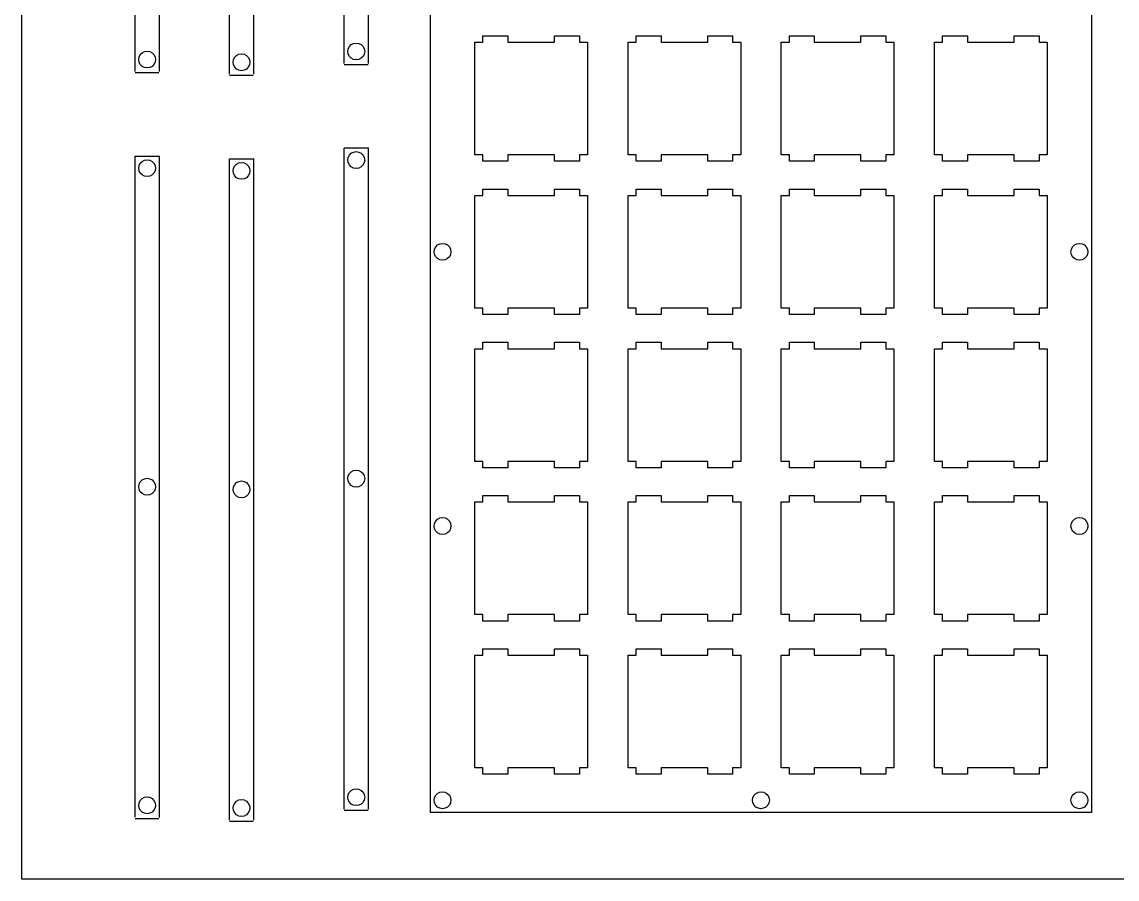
# Model space of a CAD drawing. Header units: inches. Extents: x 1582 to 2232, y 464 to 864.
# Drawn here: x 1732.9 to 1869.1, y 464 to 570.5 of the extents above; entities that cross this region are included whole.
import ezdxf

# ---------------------------------------------------------------- set-up
doc = ezdxf.new("R2010")
doc.units = ezdxf.units.IN
doc.header["$MEASUREMENT"] = 0

msp = doc.modelspace()

# ---------------------------------------------------------------- linework, layer by layer
at = {"color": 0}
for p, q in [((1773.03, 565.33), (1773.03, 647.53)), ((1747.02, 564.32), (1747.02, 646.52)), ((1758.75, 563.99), (1758.75, 646.19)), ((1783.75, 472.25), (1783.75, 611.6)), ((1865.95, 611.6), (1865.95, 472.25)), ((1789.28, 553.98), (1789.28, 567.98)), ((1789.28, 567.98), (1790.28, 567.98)), ((1790.28, 567.98), (1790.28, 568.78)), ((1790.28, 568.78), (1793.38, 568.78)), ((1793.38, 568.78), (1793.38, 567.98)), ((1793.38, 567.98), (1799.18, 567.98)), ((1799.18, 567.98), (1799.18, 568.78)), ((1799.18, 568.78), (1802.28, 568.78)), ((1802.28, 568.78), (1802.28, 567.98)), ((1802.28, 567.98), (1803.28, 567.98)), ((1803.28, 567.98), (1803.28, 553.98)), ((1808.33, 553.98), (1808.33, 567.98)), ((1808.33, 567.98), (1809.33, 567.98)), ((1809.33, 567.98), (1809.33, 568.78)), ((1809.33, 568.78), (1812.43, 568.78)), ((1812.43, 568.78), (1812.43, 567.98)), ((1812.43, 567.98), (1818.23, 567.98)), ((1818.23, 567.98), (1818.23, 568.78)), ((1818.23, 568.78), (1821.33, 568.78)), ((1821.33, 568.78), (1821.33, 567.98)), ((1821.33, 567.98), (1822.33, 567.98)), ((1822.33, 567.98), (1822.33, 553.98)), ((1827.38, 553.98), (1827.38, 567.98)), ((1827.38, 567.98), (1828.38, 567.98)), ((1828.38, 567.98), (1828.38, 568.78)), ((1828.38, 568.78), (1831.48, 568.78)), ((1831.48, 568.78), (1831.48, 567.98)), ((1831.48, 567.98), (1837.28, 567.98)), ((1837.28, 567.98), (1837.28, 568.78)), ((1837.28, 568.78), (1840.38, 568.78)), ((1840.38, 568.78), (1840.38, 567.98)), ((1840.38, 567.98), (1841.38, 567.98)), ((1841.38, 567.98), (1841.38, 553.98)), ((1846.43, 553.98), (1846.43, 567.98)), ((1846.43, 567.98), (1847.43, 567.98)), ((1847.43, 567.98), (1847.43, 568.78)), ((1847.43, 568.78), (1850.53, 568.78)), ((1850.53, 568.78), (1850.53, 567.98)), ((1850.53, 567.98), (1856.33, 567.98)), ((1856.33, 567.98), (1856.33, 568.78)), ((1856.33, 568.78), (1859.43, 568.78)), ((1859.43, 568.78), (1859.43, 567.98)), ((1859.43, 567.98), (1860.43, 567.98)), ((1860.43, 567.98), (1860.43, 553.98)), ((1747.67, 566.44), (1747.9, 566.67)), ((1747.9, 566.67), (1748.2, 566.82)), ((1748.2, 566.82), (1748.52, 566.87)), ((1748.52, 566.87), (1748.85, 566.82)), ((1748.85, 566.82), (1749.14, 566.67)), ((1749.14, 566.67), (1749.37, 566.44)), ((1773.48, 566.83), (1773.53, 567.16)), ((1773.53, 566.51), (1773.48, 566.83)), ((1773.53, 567.16), (1773.68, 567.45)), ((1773.68, 567.45), (1773.91, 567.68)), ((1773.91, 567.68), (1774.2, 567.83)), ((1774.2, 567.83), (1774.53, 567.88)), ((1774.53, 567.88), (1774.85, 567.83)), ((1774.85, 567.83), (1775.14, 567.68)), ((1775.14, 567.68), (1775.37, 567.45)), ((1775.37, 567.45), (1775.52, 567.16)), ((1775.52, 567.16), (1775.57, 566.83)), ((1775.57, 566.83), (1775.52, 566.51)), ((1747.47, 565.82), (1747.52, 566.15)), ((1747.52, 565.5), (1747.47, 565.82)), ((1747.52, 566.15), (1747.67, 566.44)), ((1747.67, 565.21), (1747.52, 565.5)), ((1749.37, 566.44), (1749.52, 566.15)), ((1749.52, 565.5), (1749.37, 565.21)), ((1749.52, 566.15), (1749.57, 565.82)), ((1749.57, 565.82), (1749.52, 565.5)), ((1759.21, 565.49), (1759.26, 565.82)), ((1759.26, 565.17), (1759.21, 565.49)), ((1759.26, 565.82), (1759.41, 566.11)), ((1759.41, 566.11), (1759.64, 566.34)), ((1759.64, 566.34), (1759.93, 566.49)), ((1759.93, 566.49), (1760.26, 566.54)), ((1760.26, 566.54), (1760.58, 566.49)), ((1760.58, 566.49), (1760.87, 566.34)), ((1760.87, 566.34), (1761.1, 566.11)), ((1761.1, 566.11), (1761.25, 565.82)), ((1761.25, 565.82), (1761.3, 565.49)), ((1761.3, 565.49), (1761.25, 565.17)), ((1773.68, 566.22), (1773.53, 566.51)), ((1773.91, 565.98), (1773.68, 566.22)), ((1774.2, 565.83), (1773.91, 565.98)), ((1774.53, 565.78), (1774.2, 565.83)), ((1774.85, 565.83), (1774.53, 565.78)), ((1775.14, 565.98), (1774.85, 565.83)), ((1775.37, 566.22), (1775.14, 565.98)), ((1775.52, 566.51), (1775.37, 566.22)), ((1747.9, 564.98), (1747.67, 565.21)), ((1748.2, 564.83), (1747.9, 564.98)), ((1748.52, 564.78), (1748.2, 564.83)), ((1748.85, 564.83), (1748.52, 564.78)), ((1749.14, 564.98), (1748.85, 564.83)), ((1749.37, 565.21), (1749.14, 564.98)), ((1759.41, 564.87), (1759.26, 565.17)), ((1759.64, 564.64), (1759.41, 564.87)), ((1759.93, 564.49), (1759.64, 564.64)), ((1760.26, 564.44), (1759.93, 564.49)), ((1760.58, 564.49), (1760.26, 564.44)), ((1760.87, 564.64), (1760.58, 564.49)), ((1761.1, 564.87), (1760.87, 564.64)), ((1761.25, 565.17), (1761.1, 564.87)), ((1773.03, 472.63), (1773.03, 554.83)), ((1773.91, 554.18), (1774.2, 554.33)), ((1774.2, 554.33), (1774.53, 554.38)), ((1774.53, 554.38), (1774.85, 554.33)), ((1774.85, 554.33), (1775.14, 554.18)), ((1747.02, 471.63), (1747.02, 553.83)), ((1747.67, 552.94), (1747.9, 553.17)), ((1747.9, 553.17), (1748.2, 553.32)), ((1748.2, 553.32), (1748.52, 553.37)), ((1748.52, 553.37), (1748.85, 553.32)), ((1748.85, 553.32), (1749.14, 553.17)), ((1749.14, 553.17), (1749.37, 552.94)), ((1758.75, 471.29), (1758.75, 553.49)), ((1759.64, 552.84), (1759.93, 552.99)), ((1759.93, 552.99), (1760.26, 553.04)), ((1760.26, 553.04), (1760.58, 552.99)), ((1760.58, 552.99), (1760.87, 552.84)), ((1773.48, 553.33), (1773.53, 553.66)), ((1773.53, 553.01), (1773.48, 553.33)), ((1773.53, 553.66), (1773.68, 553.95)), ((1773.68, 552.72), (1773.53, 553.01)), ((1773.68, 553.95), (1773.91, 554.18)), ((1775.14, 554.18), (1775.37, 553.95)), ((1775.37, 553.95), (1775.52, 553.66)), ((1775.52, 553.01), (1775.37, 552.72)), ((1775.52, 553.66), (1775.57, 553.33)), ((1775.57, 553.33), (1775.52, 553.01)), ((1790.28, 553.98), (1789.28, 553.98)), ((1790.28, 553.18), (1790.28, 553.98)), ((1793.38, 553.18), (1790.28, 553.18)), ((1799.18, 553.98), (1793.38, 553.98)), ((1793.38, 553.98), (1793.38, 553.18)), ((1799.18, 553.18), (1799.18, 553.98)), ((1802.28, 553.18), (1799.18, 553.18)), ((1803.28, 553.98), (1802.28, 553.98)), ((1802.28, 553.98), (1802.28, 553.18)), ((1809.33, 553.98), (1808.33, 553.98)), ((1809.33, 553.18), (1809.33, 553.98)), ((1812.43, 553.18), (1809.33, 553.18)), ((1818.23, 553.98), (1812.43, 553.98)), ((1812.43, 553.98), (1812.43, 553.18)), ((1818.23, 553.18), (1818.23, 553.98)), ((1821.33, 553.18), (1818.23, 553.18)), ((1822.33, 553.98), (1821.33, 553.98)), ((1821.33, 553.98), (1821.33, 553.18)), ((1828.38, 553.98), (1827.38, 553.98)), ((1828.38, 553.18), (1828.38, 553.98)), ((1831.48, 553.18), (1828.38, 553.18)), ((1837.28, 553.98), (1831.48, 553.98)), ((1831.48, 553.98), (1831.48, 553.18)), ((1837.28, 553.18), (1837.28, 553.98)), ((1840.38, 553.18), (1837.28, 553.18)), ((1841.38, 553.98), (1840.38, 553.98)), ((1840.38, 553.98), (1840.38, 553.18)), ((1847.43, 553.98), (1846.43, 553.98)), ((1847.43, 553.18), (1847.43, 553.98)), ((1850.53, 553.18), (1847.43, 553.18)), ((1856.33, 553.98), (1850.53, 553.98)), ((1850.53, 553.98), (1850.53, 553.18)), ((1856.33, 553.18), (1856.33, 553.98)), ((1859.43, 553.18), (1856.33, 553.18)), ((1860.43, 553.98), (1859.43, 553.98)), ((1859.43, 553.98), (1859.43, 553.18)), ((1747.47, 552.32), (1747.52, 552.65)), ((1747.52, 552), (1747.47, 552.32)), ((1747.52, 552.65), (1747.67, 552.94)), ((1747.67, 551.71), (1747.52, 552)), ((1747.9, 551.48), (1747.67, 551.71)), ((1749.37, 551.71), (1749.14, 551.48)), ((1749.37, 552.94), (1749.52, 552.65)), ((1749.52, 552), (1749.37, 551.71)), ((1749.52, 552.65), (1749.57, 552.32)), ((1749.57, 552.32), (1749.52, 552)), ((1759.21, 551.99), (1759.26, 552.32)), ((1759.26, 551.67), (1759.21, 551.99)), ((1759.26, 552.32), (1759.41, 552.61)), ((1759.41, 551.37), (1759.26, 551.67)), ((1759.41, 552.61), (1759.64, 552.84)), ((1760.87, 552.84), (1761.1, 552.61)), ((1761.1, 552.61), (1761.25, 552.32)), ((1761.25, 551.67), (1761.1, 551.37)), ((1761.25, 552.32), (1761.3, 551.99)), ((1761.3, 551.99), (1761.25, 551.67)), ((1773.91, 552.48), (1773.68, 552.72)), ((1774.2, 552.33), (1773.91, 552.48)), ((1774.53, 552.28), (1774.2, 552.33)), ((1774.85, 552.33), (1774.53, 552.28)), ((1775.14, 552.48), (1774.85, 552.33)), ((1775.37, 552.72), (1775.14, 552.48)), ((1748.2, 551.33), (1747.9, 551.48)), ((1748.52, 551.28), (1748.2, 551.33)), ((1748.85, 551.33), (1748.52, 551.28)), ((1749.14, 551.48), (1748.85, 551.33)), ((1759.64, 551.14), (1759.41, 551.37)), ((1759.93, 550.99), (1759.64, 551.14)), ((1760.26, 550.94), (1759.93, 550.99)), ((1760.58, 550.99), (1760.26, 550.94)), ((1760.87, 551.14), (1760.58, 550.99)), ((1761.1, 551.37), (1760.87, 551.14)), ((1789.28, 534.93), (1789.28, 548.93)), ((1789.28, 548.93), (1790.28, 548.93)), ((1790.28, 548.93), (1790.28, 549.73)), ((1790.28, 549.73), (1793.38, 549.73)), ((1793.38, 549.73), (1793.38, 548.93)), ((1793.38, 548.93), (1799.18, 548.93)), ((1799.18, 548.93), (1799.18, 549.73)), ((1799.18, 549.73), (1802.28, 549.73)), ((1802.28, 549.73), (1802.28, 548.93)), ((1802.28, 548.93), (1803.28, 548.93)), ((1803.28, 548.93), (1803.28, 534.93)), ((1808.33, 534.93), (1808.33, 548.93)), ((1808.33, 548.93), (1809.33, 548.93)), ((1809.33, 548.93), (1809.33, 549.73)), ((1809.33, 549.73), (1812.43, 549.73)), ((1812.43, 549.73), (1812.43, 548.93)), ((1812.43, 548.93), (1818.23, 548.93)), ((1818.23, 548.93), (1818.23, 549.73)), ((1818.23, 549.73), (1821.33, 549.73)), ((1821.33, 549.73), (1821.33, 548.93)), ((1821.33, 548.93), (1822.33, 548.93)), ((1822.33, 548.93), (1822.33, 534.93)), ((1827.38, 534.93), (1827.38, 548.93)), ((1827.38, 548.93), (1828.38, 548.93)), ((1828.38, 548.93), (1828.38, 549.73)), ((1828.38, 549.73), (1831.48, 549.73)), ((1831.48, 549.73), (1831.48, 548.93)), ((1831.48, 548.93), (1837.28, 548.93)), ((1837.28, 548.93), (1837.28, 549.73)), ((1837.28, 549.73), (1840.38, 549.73)), ((1840.38, 549.73), (1840.38, 548.93)), ((1840.38, 548.93), (1841.38, 548.93)), ((1841.38, 548.93), (1841.38, 534.93)), ((1846.43, 534.93), (1846.43, 548.93)), ((1846.43, 548.93), (1847.43, 548.93)), ((1847.43, 548.93), (1847.43, 549.73)), ((1847.43, 549.73), (1850.53, 549.73)), ((1850.53, 549.73), (1850.53, 548.93)), ((1850.53, 548.93), (1856.33, 548.93)), ((1856.33, 548.93), (1856.33, 549.73)), ((1856.33, 549.73), (1859.43, 549.73)), ((1859.43, 549.73), (1859.43, 548.93)), ((1859.43, 548.93), (1860.43, 548.93)), ((1860.43, 548.93), (1860.43, 534.93)), ((1784.2, 541.93), (1784.25, 542.25)), ((1784.25, 542.25), (1784.4, 542.55)), ((1784.4, 542.55), (1784.63, 542.78)), ((1784.63, 542.78), (1784.93, 542.93)), ((1784.93, 542.93), (1785.25, 542.98)), ((1785.25, 542.98), (1785.58, 542.93)), ((1785.58, 542.93), (1785.87, 542.78)), ((1785.87, 542.78), (1786.1, 542.55)), ((1786.1, 542.55), (1786.25, 542.25)), ((1786.25, 542.25), (1786.3, 541.93)), ((1863.4, 541.93), (1863.45, 542.25)), ((1863.45, 542.25), (1863.6, 542.55)), ((1863.6, 542.55), (1863.83, 542.78)), ((1863.83, 542.78), (1864.13, 542.93)), ((1864.13, 542.93), (1864.45, 542.98)), ((1864.45, 542.98), (1864.78, 542.93)), ((1864.78, 542.93), (1865.07, 542.78)), ((1865.07, 542.78), (1865.3, 542.55)), ((1865.3, 542.55), (1865.45, 542.25)), ((1865.45, 542.25), (1865.5, 541.93)), ((1784.25, 541.61), (1784.2, 541.93)), ((1784.4, 541.31), (1784.25, 541.61)), ((1784.63, 541.08), (1784.4, 541.31)), ((1784.93, 540.93), (1784.63, 541.08)), ((1785.25, 540.88), (1784.93, 540.93)), ((1785.58, 540.93), (1785.25, 540.88)), ((1785.87, 541.08), (1785.58, 540.93)), ((1786.1, 541.31), (1785.87, 541.08)), ((1786.25, 541.61), (1786.1, 541.31)), ((1786.3, 541.93), (1786.25, 541.61)), ((1863.45, 541.61), (1863.4, 541.93)), ((1863.6, 541.31), (1863.45, 541.61)), ((1863.83, 541.08), (1863.6, 541.31)), ((1864.13, 540.93), (1863.83, 541.08)), ((1864.45, 540.88), (1864.13, 540.93)), ((1864.78, 540.93), (1864.45, 540.88)), ((1865.07, 541.08), (1864.78, 540.93)), ((1865.3, 541.31), (1865.07, 541.08)), ((1865.45, 541.61), (1865.3, 541.31)), ((1865.5, 541.93), (1865.45, 541.61)), ((1790.28, 534.93), (1789.28, 534.93)), ((1790.28, 534.13), (1790.28, 534.93)), ((1793.38, 534.13), (1790.28, 534.13)), ((1799.18, 534.93), (1793.38, 534.93)), ((1793.38, 534.93), (1793.38, 534.13)), ((1799.18, 534.13), (1799.18, 534.93)), ((1802.28, 534.13), (1799.18, 534.13)), ((1803.28, 534.93), (1802.28, 534.93)), ((1802.28, 534.93), (1802.28, 534.13)), ((1809.33, 534.93), (1808.33, 534.93)), ((1809.33, 534.13), (1809.33, 534.93)), ((1812.43, 534.13), (1809.33, 534.13)), ((1818.23, 534.93), (1812.43, 534.93)), ((1812.43, 534.93), (1812.43, 534.13)), ((1818.23, 534.13), (1818.23, 534.93)), ((1821.33, 534.13), (1818.23, 534.13)), ((1822.33, 534.93), (1821.33, 534.93)), ((1821.33, 534.93), (1821.33, 534.13)), ((1828.38, 534.93), (1827.38, 534.93)), ((1828.38, 534.13), (1828.38, 534.93)), ((1831.48, 534.13), (1828.38, 534.13)), ((1837.28, 534.93), (1831.48, 534.93)), ((1831.48, 534.93), (1831.48, 534.13)), ((1837.28, 534.13), (1837.28, 534.93)), ((1840.38, 534.13), (1837.28, 534.13)), ((1841.38, 534.93), (1840.38, 534.93)), ((1840.38, 534.93), (1840.38, 534.13)), ((1847.43, 534.93), (1846.43, 534.93)), ((1847.43, 534.13), (1847.43, 534.93)), ((1850.53, 534.13), (1847.43, 534.13)), ((1856.33, 534.93), (1850.53, 534.93)), ((1850.53, 534.93), (1850.53, 534.13)), ((1856.33, 534.13), (1856.33, 534.93)), ((1859.43, 534.13), (1856.33, 534.13)), ((1860.43, 534.93), (1859.43, 534.93)), ((1859.43, 534.93), (1859.43, 534.13)), ((1789.28, 515.88), (1789.28, 529.88)), ((1789.28, 529.88), (1790.28, 529.88)), ((1790.28, 529.88), (1790.28, 530.68)), ((1790.28, 530.68), (1793.38, 530.68)), ((1793.38, 530.68), (1793.38, 529.88)), ((1793.38, 529.88), (1799.18, 529.88)), ((1799.18, 529.88), (1799.18, 530.68)), ((1799.18, 530.68), (1802.28, 530.68)), ((1802.28, 530.68), (1802.28, 529.88)), ((1802.28, 529.88), (1803.28, 529.88)), ((1803.28, 529.88), (1803.28, 515.88)), ((1808.33, 515.88), (1808.33, 529.88)), ((1808.33, 529.88), (1809.33, 529.88)), ((1809.33, 529.88), (1809.33, 530.68)), ((1809.33, 530.68), (1812.43, 530.68)), ((1812.43, 530.68), (1812.43, 529.88)), ((1812.43, 529.88), (1818.23, 529.88)), ((1818.23, 529.88), (1818.23, 530.68)), ((1818.23, 530.68), (1821.33, 530.68)), ((1821.33, 530.68), (1821.33, 529.88)), ((1821.33, 529.88), (1822.33, 529.88)), ((1822.33, 529.88), (1822.33, 515.88)), ((1827.38, 515.88), (1827.38, 529.88)), ((1827.38, 529.88), (1828.38, 529.88)), ((1828.38, 529.88), (1828.38, 530.68)), ((1828.38, 530.68), (1831.48, 530.68)), ((1831.48, 530.68), (1831.48, 529.88)), ((1831.48, 529.88), (1837.28, 529.88)), ((1837.28, 529.88), (1837.28, 530.68)), ((1837.28, 530.68), (1840.38, 530.68)), ((1840.38, 530.68), (1840.38, 529.88)), ((1840.38, 529.88), (1841.38, 529.88)), ((1841.38, 529.88), (1841.38, 515.88)), ((1846.43, 515.88), (1846.43, 529.88)), ((1846.43, 529.88), (1847.43, 529.88)), ((1847.43, 529.88), (1847.43, 530.68)), ((1847.43, 530.68), (1850.53, 530.68)), ((1850.53, 530.68), (1850.53, 529.88)), ((1850.53, 529.88), (1856.33, 529.88)), ((1856.33, 529.88), (1856.33, 530.68)), ((1856.33, 530.68), (1859.43, 530.68)), ((1859.43, 530.68), (1859.43, 529.88)), ((1859.43, 529.88), (1860.43, 529.88)), ((1860.43, 529.88), (1860.43, 515.88)), ((1790.28, 515.88), (1789.28, 515.88)), ((1790.28, 515.08), (1790.28, 515.88)), ((1793.38, 515.08), (1790.28, 515.08)), ((1799.18, 515.88), (1793.38, 515.88)), ((1793.38, 515.88), (1793.38, 515.08)), ((1799.18, 515.08), (1799.18, 515.88)), ((1802.28, 515.08), (1799.18, 515.08)), ((1803.28, 515.88), (1802.28, 515.88)), ((1802.28, 515.88), (1802.28, 515.08)), ((1809.33, 515.88), (1808.33, 515.88)), ((1809.33, 515.08), (1809.33, 515.88)), ((1812.43, 515.08), (1809.33, 515.08)), ((1818.23, 515.88), (1812.43, 515.88)), ((1812.43, 515.88), (1812.43, 515.08)), ((1818.23, 515.08), (1818.23, 515.88)), ((1821.33, 515.08), (1818.23, 515.08)), ((1822.33, 515.88), (1821.33, 515.88)), ((1821.33, 515.88), (1821.33, 515.08)), ((1828.38, 515.88), (1827.38, 515.88)), ((1828.38, 515.08), (1828.38, 515.88)), ((1831.48, 515.08), (1828.38, 515.08)), ((1837.28, 515.88), (1831.48, 515.88)), ((1831.48, 515.88), (1831.48, 515.08)), ((1837.28, 515.08), (1837.28, 515.88)), ((1840.38, 515.08), (1837.28, 515.08)), ((1841.38, 515.88), (1840.38, 515.88)), ((1840.38, 515.88), (1840.38, 515.08)), ((1847.43, 515.88), (1846.43, 515.88)), ((1847.43, 515.08), (1847.43, 515.88)), ((1850.53, 515.08), (1847.43, 515.08)), ((1856.33, 515.88), (1850.53, 515.88)), ((1850.53, 515.88), (1850.53, 515.08)), ((1856.33, 515.08), (1856.33, 515.88)), ((1859.43, 515.08), (1856.33, 515.08)), ((1860.43, 515.88), (1859.43, 515.88)), ((1859.43, 515.88), (1859.43, 515.08)), ((1747.67, 513.34), (1747.9, 513.57)), ((1747.9, 513.57), (1748.2, 513.72)), ((1748.2, 513.72), (1748.52, 513.78)), ((1748.52, 513.78), (1748.85, 513.72)), ((1748.85, 513.72), (1749.14, 513.57)), ((1749.14, 513.57), (1749.37, 513.34)), ((1773.48, 513.73), (1773.53, 514.06)), ((1773.53, 513.41), (1773.48, 513.73)), ((1773.53, 514.06), (1773.68, 514.35)), ((1773.68, 514.35), (1773.91, 514.58)), ((1773.91, 514.58), (1774.2, 514.73)), ((1774.2, 514.73), (1774.53, 514.78)), ((1774.53, 514.78), (1774.85, 514.73)), ((1774.85, 514.73), (1775.14, 514.58)), ((1775.14, 514.58), (1775.37, 514.35)), ((1775.37, 514.35), (1775.52, 514.06)), ((1775.52, 514.06), (1775.57, 513.73)), ((1775.57, 513.73), (1775.52, 513.41)), ((1747.47, 512.73), (1747.52, 513.05)), ((1747.52, 512.4), (1747.47, 512.73)), ((1747.52, 513.05), (1747.67, 513.34)), ((1747.67, 512.11), (1747.52, 512.4)), ((1747.9, 511.88), (1747.67, 512.11)), ((1749.37, 512.11), (1749.14, 511.88)), ((1749.37, 513.34), (1749.52, 513.05)), ((1749.52, 512.4), (1749.37, 512.11)), ((1749.52, 513.05), (1749.57, 512.73)), ((1749.57, 512.73), (1749.52, 512.4)), ((1759.21, 512.39), (1759.26, 512.71)), ((1759.26, 512.07), (1759.21, 512.39)), ((1759.26, 512.71), (1759.41, 513.01)), ((1759.41, 513.01), (1759.64, 513.24)), ((1759.64, 513.24), (1759.93, 513.39)), ((1759.93, 513.39), (1760.26, 513.44)), ((1760.26, 513.44), (1760.58, 513.39)), ((1760.58, 513.39), (1760.87, 513.24)), ((1760.87, 513.24), (1761.1, 513.01)), ((1761.1, 513.01), (1761.25, 512.71)), ((1761.25, 512.71), (1761.3, 512.39)), ((1761.3, 512.39), (1761.25, 512.07)), ((1773.68, 513.12), (1773.53, 513.41)), ((1773.91, 512.88), (1773.68, 513.12)), ((1774.2, 512.73), (1773.91, 512.88)), ((1774.53, 512.68), (1774.2, 512.73)), ((1774.85, 512.73), (1774.53, 512.68)), ((1775.14, 512.88), (1774.85, 512.73)), ((1775.37, 513.12), (1775.14, 512.88)), ((1775.52, 513.41), (1775.37, 513.12)), ((1748.2, 511.73), (1747.9, 511.88)), ((1748.52, 511.68), (1748.2, 511.73)), ((1748.85, 511.73), (1748.52, 511.68)), ((1749.14, 511.88), (1748.85, 511.73)), ((1759.41, 511.77), (1759.26, 512.07)), ((1759.64, 511.54), (1759.41, 511.77)), ((1759.93, 511.39), (1759.64, 511.54)), ((1760.26, 511.34), (1759.93, 511.39)), ((1760.58, 511.39), (1760.26, 511.34)), ((1760.87, 511.54), (1760.58, 511.39)), ((1761.1, 511.77), (1760.87, 511.54)), ((1761.25, 512.07), (1761.1, 511.77)), ((1789.28, 496.83), (1789.28, 510.83)), ((1789.28, 510.83), (1790.28, 510.83)), ((1790.28, 510.83), (1790.28, 511.63)), ((1790.28, 511.63), (1793.38, 511.63)), ((1793.38, 511.63), (1793.38, 510.83)), ((1793.38, 510.83), (1799.18, 510.83)), ((1799.18, 510.83), (1799.18, 511.63)), ((1799.18, 511.63), (1802.28, 511.63)), ((1802.28, 511.63), (1802.28, 510.83)), ((1802.28, 510.83), (1803.28, 510.83)), ((1803.28, 510.83), (1803.28, 496.83)), ((1808.33, 496.83), (1808.33, 510.83)), ((1808.33, 510.83), (1809.33, 510.83)), ((1809.33, 510.83), (1809.33, 511.63)), ((1809.33, 511.63), (1812.43, 511.63)), ((1812.43, 511.63), (1812.43, 510.83)), ((1812.43, 510.83), (1818.23, 510.83)), ((1818.23, 510.83), (1818.23, 511.63)), ((1818.23, 511.63), (1821.33, 511.63)), ((1821.33, 511.63), (1821.33, 510.83)), ((1821.33, 510.83), (1822.33, 510.83)), ((1822.33, 510.83), (1822.33, 496.83)), ((1827.38, 496.83), (1827.38, 510.83)), ((1827.38, 510.83), (1828.38, 510.83)), ((1828.38, 510.83), (1828.38, 511.63)), ((1828.38, 511.63), (1831.48, 511.63)), ((1831.48, 511.63), (1831.48, 510.83)), ((1831.48, 510.83), (1837.28, 510.83)), ((1837.28, 510.83), (1837.28, 511.63)), ((1837.28, 511.63), (1840.38, 511.63)), ((1840.38, 511.63), (1840.38, 510.83)), ((1840.38, 510.83), (1841.38, 510.83)), ((1841.38, 510.83), (1841.38, 496.83)), ((1846.43, 496.83), (1846.43, 510.83)), ((1846.43, 510.83), (1847.43, 510.83)), ((1847.43, 510.83), (1847.43, 511.63)), ((1847.43, 511.63), (1850.53, 511.63)), ((1850.53, 511.63), (1850.53, 510.83)), ((1850.53, 510.83), (1856.33, 510.83)), ((1856.33, 510.83), (1856.33, 511.63)), ((1856.33, 511.63), (1859.43, 511.63)), ((1859.43, 511.63), (1859.43, 510.83)), ((1859.43, 510.83), (1860.43, 510.83)), ((1860.43, 510.83), (1860.43, 496.83)), ((1784.2, 507.84), (1784.25, 508.17)), ((1784.25, 508.17), (1784.4, 508.46)), ((1784.4, 508.46), (1784.63, 508.69)), ((1784.63, 508.69), (1784.93, 508.84)), ((1784.93, 508.84), (1785.25, 508.89)), ((1785.25, 508.89), (1785.58, 508.84)), ((1785.58, 508.84), (1785.87, 508.69)), ((1785.87, 508.69), (1786.1, 508.46)), ((1786.1, 508.46), (1786.25, 508.17)), ((1786.25, 508.17), (1786.3, 507.84)), ((1863.4, 507.84), (1863.45, 508.17)), ((1863.45, 508.17), (1863.6, 508.46)), ((1863.6, 508.46), (1863.83, 508.69)), ((1863.83, 508.69), (1864.13, 508.84)), ((1864.13, 508.84), (1864.45, 508.89)), ((1864.45, 508.89), (1864.78, 508.84)), ((1864.78, 508.84), (1865.07, 508.69)), ((1865.07, 508.69), (1865.3, 508.46)), ((1865.3, 508.46), (1865.45, 508.17)), ((1865.45, 508.17), (1865.5, 507.84)), ((1784.25, 507.52), (1784.2, 507.84)), ((1784.4, 507.22), (1784.25, 507.52)), ((1784.63, 506.99), (1784.4, 507.22)), ((1784.93, 506.84), (1784.63, 506.99)), ((1785.25, 506.79), (1784.93, 506.84)), ((1785.58, 506.84), (1785.25, 506.79)), ((1785.87, 506.99), (1785.58, 506.84)), ((1786.1, 507.22), (1785.87, 506.99)), ((1786.25, 507.52), (1786.1, 507.22)), ((1786.3, 507.84), (1786.25, 507.52)), ((1863.45, 507.52), (1863.4, 507.84)), ((1863.6, 507.22), (1863.45, 507.52)), ((1863.83, 506.99), (1863.6, 507.22)), ((1864.13, 506.84), (1863.83, 506.99)), ((1864.45, 506.79), (1864.13, 506.84)), ((1864.78, 506.84), (1864.45, 506.79)), ((1865.07, 506.99), (1864.78, 506.84)), ((1865.3, 507.22), (1865.07, 506.99)), ((1865.45, 507.52), (1865.3, 507.22)), ((1865.5, 507.84), (1865.45, 507.52)), ((1790.28, 496.83), (1789.28, 496.83)), ((1790.28, 496.03), (1790.28, 496.83)), ((1793.38, 496.03), (1790.28, 496.03)), ((1799.18, 496.83), (1793.38, 496.83)), ((1793.38, 496.83), (1793.38, 496.03)), ((1799.18, 496.03), (1799.18, 496.83)), ((1802.28, 496.03), (1799.18, 496.03)), ((1803.28, 496.83), (1802.28, 496.83)), ((1802.28, 496.83), (1802.28, 496.03)), ((1809.33, 496.83), (1808.33, 496.83)), ((1809.33, 496.03), (1809.33, 496.83)), ((1812.43, 496.03), (1809.33, 496.03)), ((1818.23, 496.83), (1812.43, 496.83)), ((1812.43, 496.83), (1812.43, 496.03)), ((1818.23, 496.03), (1818.23, 496.83)), ((1821.33, 496.03), (1818.23, 496.03)), ((1822.33, 496.83), (1821.33, 496.83)), ((1821.33, 496.83), (1821.33, 496.03)), ((1828.38, 496.83), (1827.38, 496.83)), ((1828.38, 496.03), (1828.38, 496.83)), ((1831.48, 496.03), (1828.38, 496.03)), ((1837.28, 496.83), (1831.48, 496.83)), ((1831.48, 496.83), (1831.48, 496.03)), ((1837.28, 496.03), (1837.28, 496.83)), ((1840.38, 496.03), (1837.28, 496.03)), ((1841.38, 496.83), (1840.38, 496.83)), ((1840.38, 496.83), (1840.38, 496.03)), ((1847.43, 496.83), (1846.43, 496.83)), ((1847.43, 496.03), (1847.43, 496.83)), ((1850.53, 496.03), (1847.43, 496.03)), ((1856.33, 496.83), (1850.53, 496.83)), ((1850.53, 496.83), (1850.53, 496.03)), ((1856.33, 496.03), (1856.33, 496.83)), ((1859.43, 496.03), (1856.33, 496.03)), ((1860.43, 496.83), (1859.43, 496.83)), ((1859.43, 496.83), (1859.43, 496.03)), ((1789.28, 477.78), (1789.28, 491.78)), ((1789.28, 491.78), (1790.28, 491.78)), ((1790.28, 491.78), (1790.28, 492.58)), ((1790.28, 492.58), (1793.38, 492.58)), ((1793.38, 492.58), (1793.38, 491.78)), ((1793.38, 491.78), (1799.18, 491.78)), ((1799.18, 491.78), (1799.18, 492.58)), ((1799.18, 492.58), (1802.28, 492.58)), ((1802.28, 492.58), (1802.28, 491.78)), ((1802.28, 491.78), (1803.28, 491.78)), ((1803.28, 491.78), (1803.28, 477.78)), ((1808.33, 477.78), (1808.33, 491.78)), ((1808.33, 491.78), (1809.33, 491.78)), ((1809.33, 491.78), (1809.33, 492.58)), ((1809.33, 492.58), (1812.43, 492.58)), ((1812.43, 492.58), (1812.43, 491.78)), ((1812.43, 491.78), (1818.23, 491.78)), ((1818.23, 491.78), (1818.23, 492.58)), ((1818.23, 492.58), (1821.33, 492.58)), ((1821.33, 492.58), (1821.33, 491.78)), ((1821.33, 491.78), (1822.33, 491.78)), ((1822.33, 491.78), (1822.33, 477.78)), ((1827.38, 477.78), (1827.38, 491.78)), ((1827.38, 491.78), (1828.38, 491.78)), ((1828.38, 491.78), (1828.38, 492.58)), ((1828.38, 492.58), (1831.48, 492.58)), ((1831.48, 492.58), (1831.48, 491.78)), ((1831.48, 491.78), (1837.28, 491.78)), ((1837.28, 491.78), (1837.28, 492.58)), ((1837.28, 492.58), (1840.38, 492.58)), ((1840.38, 492.58), (1840.38, 491.78)), ((1840.38, 491.78), (1841.38, 491.78)), ((1841.38, 491.78), (1841.38, 477.78)), ((1846.43, 477.78), (1846.43, 491.78)), ((1846.43, 491.78), (1847.43, 491.78)), ((1847.43, 491.78), (1847.43, 492.58)), ((1847.43, 492.58), (1850.53, 492.58)), ((1850.53, 492.58), (1850.53, 491.78)), ((1850.53, 491.78), (1856.33, 491.78)), ((1856.33, 491.78), (1856.33, 492.58)), ((1856.33, 492.58), (1859.43, 492.58)), ((1859.43, 492.58), (1859.43, 491.78)), ((1859.43, 491.78), (1860.43, 491.78)), ((1860.43, 491.78), (1860.43, 477.78)), ((1790.28, 477.78), (1789.28, 477.78)), ((1790.28, 476.98), (1790.28, 477.78)), ((1793.38, 476.98), (1790.28, 476.98)), ((1799.18, 477.78), (1793.38, 477.78)), ((1793.38, 477.78), (1793.38, 476.98)), ((1799.18, 476.98), (1799.18, 477.78)), ((1802.28, 476.98), (1799.18, 476.98)), ((1803.28, 477.78), (1802.28, 477.78)), ((1802.28, 477.78), (1802.28, 476.98)), ((1809.33, 477.78), (1808.33, 477.78)), ((1809.33, 476.98), (1809.33, 477.78)), ((1812.43, 476.98), (1809.33, 476.98)), ((1818.23, 477.78), (1812.43, 477.78)), ((1812.43, 477.78), (1812.43, 476.98)), ((1818.23, 476.98), (1818.23, 477.78)), ((1821.33, 476.98), (1818.23, 476.98)), ((1822.33, 477.78), (1821.33, 477.78)), ((1821.33, 477.78), (1821.33, 476.98)), ((1828.38, 477.78), (1827.38, 477.78)), ((1828.38, 476.98), (1828.38, 477.78)), ((1831.48, 476.98), (1828.38, 476.98)), ((1837.28, 477.78), (1831.48, 477.78)), ((1831.48, 477.78), (1831.48, 476.98)), ((1837.28, 476.98), (1837.28, 477.78)), ((1840.38, 476.98), (1837.28, 476.98)), ((1841.38, 477.78), (1840.38, 477.78)), ((1840.38, 477.78), (1840.38, 476.98)), ((1847.43, 477.78), (1846.43, 477.78)), ((1847.43, 476.98), (1847.43, 477.78)), ((1850.53, 476.98), (1847.43, 476.98)), ((1856.33, 477.78), (1850.53, 477.78)), ((1850.53, 477.78), (1850.53, 476.98)), ((1856.33, 476.98), (1856.33, 477.78)), ((1859.43, 476.98), (1856.33, 476.98)), ((1860.43, 477.78), (1859.43, 477.78)), ((1859.43, 477.78), (1859.43, 476.98)), ((1747.67, 473.74), (1747.9, 473.97)), ((1747.9, 473.97), (1748.2, 474.12)), ((1748.2, 474.12), (1748.52, 474.17)), ((1748.52, 474.17), (1748.85, 474.12)), ((1748.85, 474.12), (1749.14, 473.97)), ((1749.14, 473.97), (1749.37, 473.74)), ((1773.48, 474.13), (1773.53, 474.46)), ((1773.53, 473.81), (1773.48, 474.13)), ((1773.53, 474.46), (1773.68, 474.75)), ((1773.68, 474.75), (1773.91, 474.98)), ((1773.91, 474.98), (1774.2, 475.13)), ((1774.2, 475.13), (1774.53, 475.18)), ((1774.53, 475.18), (1774.85, 475.13)), ((1774.85, 475.13), (1775.14, 474.98)), ((1775.14, 474.98), (1775.37, 474.75)), ((1775.37, 474.75), (1775.52, 474.46)), ((1775.52, 474.46), (1775.57, 474.13)), ((1775.57, 474.13), (1775.52, 473.81)), ((1784.2, 473.75), (1784.25, 474.08)), ((1784.25, 474.08), (1784.4, 474.37)), ((1784.4, 474.37), (1784.63, 474.6)), ((1784.63, 474.6), (1784.93, 474.75)), ((1784.93, 474.75), (1785.25, 474.8)), ((1785.25, 474.8), (1785.58, 474.75)), ((1785.58, 474.75), (1785.87, 474.6)), ((1785.87, 474.6), (1786.1, 474.37)), ((1786.1, 474.37), (1786.25, 474.08)), ((1786.25, 474.08), (1786.3, 473.75)), ((1823.8, 473.75), (1823.85, 474.08)), ((1823.85, 474.08), (1824, 474.37)), ((1824, 474.37), (1824.23, 474.6)), ((1824.23, 474.6), (1824.53, 474.75)), ((1824.53, 474.75), (1824.85, 474.8)), ((1824.85, 474.8), (1825.17, 474.75)), ((1825.17, 474.75), (1825.47, 474.6)), ((1825.47, 474.6), (1825.7, 474.37)), ((1825.7, 474.37), (1825.85, 474.08)), ((1825.85, 474.08), (1825.9, 473.75)), ((1863.4, 473.75), (1863.45, 474.08)), ((1863.45, 474.08), (1863.6, 474.37)), ((1863.6, 474.37), (1863.83, 474.6)), ((1863.83, 474.6), (1864.13, 474.75)), ((1864.13, 474.75), (1864.45, 474.8)), ((1864.45, 474.8), (1864.78, 474.75)), ((1864.78, 474.75), (1865.07, 474.6)), ((1865.07, 474.6), (1865.3, 474.37)), ((1865.3, 474.37), (1865.45, 474.08)), ((1865.45, 474.08), (1865.5, 473.75)), ((1747.47, 473.12), (1747.52, 473.45)), ((1747.52, 472.8), (1747.47, 473.12)), ((1747.52, 473.45), (1747.67, 473.74)), ((1747.67, 472.51), (1747.52, 472.8)), ((1749.37, 473.74), (1749.52, 473.45)), ((1749.52, 472.8), (1749.37, 472.51)), ((1749.52, 473.45), (1749.57, 473.12)), ((1749.57, 473.12), (1749.52, 472.8)), ((1759.21, 472.79), (1759.26, 473.12)), ((1759.26, 472.47), (1759.21, 472.79)), ((1759.26, 473.12), (1759.41, 473.41)), ((1759.41, 473.41), (1759.64, 473.64)), ((1759.64, 473.64), (1759.93, 473.79)), ((1759.93, 473.79), (1760.26, 473.84)), ((1760.26, 473.84), (1760.58, 473.79)), ((1760.58, 473.79), (1760.87, 473.64)), ((1760.87, 473.64), (1761.1, 473.41)), ((1761.1, 473.41), (1761.25, 473.12)), ((1761.25, 473.12), (1761.3, 472.79)), ((1761.3, 472.79), (1761.25, 472.47)), ((1773.68, 473.52), (1773.53, 473.81)), ((1773.91, 473.28), (1773.68, 473.52)), ((1774.2, 473.13), (1773.91, 473.28)), ((1774.53, 473.08), (1774.2, 473.13)), ((1774.85, 473.13), (1774.53, 473.08)), ((1775.14, 473.28), (1774.85, 473.13)), ((1775.37, 473.52), (1775.14, 473.28)), ((1775.52, 473.81), (1775.37, 473.52)), ((1784.25, 473.43), (1784.2, 473.75)), ((1784.4, 473.14), (1784.25, 473.43)), ((1784.63, 472.9), (1784.4, 473.14)), ((1784.93, 472.76), (1784.63, 472.9)), ((1785.25, 472.7), (1784.93, 472.76)), ((1785.58, 472.76), (1785.25, 472.7)), ((1785.87, 472.9), (1785.58, 472.76)), ((1786.1, 473.14), (1785.87, 472.9)), ((1786.25, 473.43), (1786.1, 473.14)), ((1786.3, 473.75), (1786.25, 473.43)), ((1823.85, 473.43), (1823.8, 473.75)), ((1824, 473.14), (1823.85, 473.43)), ((1824.23, 472.9), (1824, 473.14)), ((1824.53, 472.76), (1824.23, 472.9)), ((1824.85, 472.7), (1824.53, 472.76)), ((1825.17, 472.76), (1824.85, 472.7)), ((1825.47, 472.9), (1825.17, 472.76)), ((1825.7, 473.14), (1825.47, 472.9)), ((1825.85, 473.43), (1825.7, 473.14)), ((1825.9, 473.75), (1825.85, 473.43)), ((1863.45, 473.43), (1863.4, 473.75)), ((1863.6, 473.14), (1863.45, 473.43)), ((1863.83, 472.9), (1863.6, 473.14)), ((1864.13, 472.76), (1863.83, 472.9)), ((1864.45, 472.7), (1864.13, 472.76)), ((1864.78, 472.76), (1864.45, 472.7)), ((1865.07, 472.9), (1864.78, 472.76)), ((1865.3, 473.14), (1865.07, 472.9)), ((1865.45, 473.43), (1865.3, 473.14)), ((1865.5, 473.75), (1865.45, 473.43)), ((1747.9, 472.28), (1747.67, 472.51)), ((1748.2, 472.13), (1747.9, 472.28)), ((1748.52, 472.08), (1748.2, 472.13)), ((1748.85, 472.13), (1748.52, 472.08)), ((1749.14, 472.28), (1748.85, 472.13)), ((1749.37, 472.51), (1749.14, 472.28)), ((1759.41, 472.17), (1759.26, 472.47)), ((1759.64, 471.94), (1759.41, 472.17)), ((1759.93, 471.79), (1759.64, 471.94)), ((1760.26, 471.74), (1759.93, 471.79)), ((1760.58, 471.79), (1760.26, 471.74)), ((1760.87, 471.94), (1760.58, 471.79)), ((1761.1, 472.17), (1760.87, 471.94)), ((1761.25, 472.47), (1761.1, 472.17)), ((1865.95, 472.25), (1783.75, 472.25))]:
    msp.add_line(p, q, dxfattribs=at)
for p, q in [((1776.01, 647.55), (1776.01, 565.33)), ((1750.01, 646.54), (1750, 564.32)), ((1761.74, 646.21), (1761.74, 563.99)), ((1747.03, 564.2), (1749.98, 564.2)), ((1758.76, 563.87), (1761.71, 563.87)), ((1773.03, 565.21), (1775.99, 565.21)), ((1773.02, 554.84), (1776, 554.84)), ((1776.01, 554.85), (1776.01, 472.63)), ((1747.02, 553.83), (1750, 553.83)), ((1750.01, 553.84), (1750, 471.62)), ((1758.75, 553.5), (1761.73, 553.5)), ((1761.74, 553.51), (1761.74, 471.29)), ((1747.03, 471.5), (1749.98, 471.5)), ((1773.03, 472.51), (1775.99, 472.51)), ((1758.76, 471.17), (1761.71, 471.17))]:
    msp.add_line(p, q)
msp.add_lwpolyline([(1732.94, 863.88), (2232.25, 863.88), (2232.25, 463.95), (1732.94, 463.95)], close=True)

doc.saveas('drawing.dxf')
